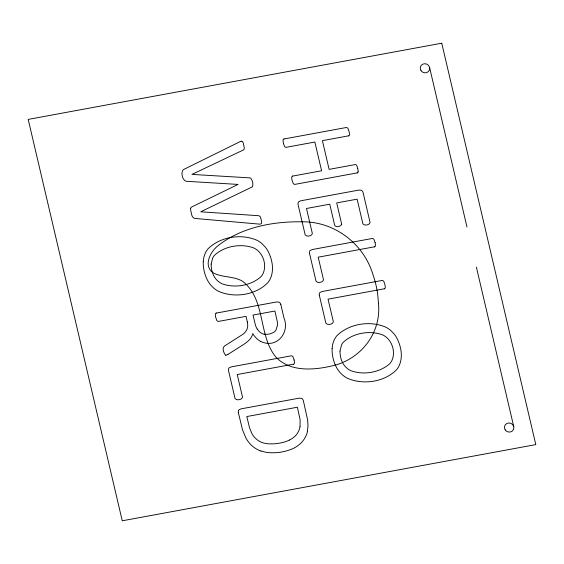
<?xml version="1.0" encoding="UTF-8"?>
<svg xmlns="http://www.w3.org/2000/svg" width="564" height="564" viewBox="0 0 564 564"><rect width="100%" height="100%" fill="white"/><g stroke="black" fill="none" stroke-linecap="round" stroke-linejoin="round"><path stroke-width="0.85" d="M300.034 426.786L300.111 419.644L297.39 407.229L246.813 416.549L249.612 428.069L252.164 434.083A18.704 17.759 22 0 0 263.91 443.135L266.934 443.656A27.996 26.579 22 0 0 268.866 443.861L273.744 443.875L280.012 443.085A36.85 34.989 22 0 0 289.551 440.04M307.338 431.397L308 426.01L307.613 419.842L303.34 400.644A3.772 3.581 22 0 0 302.057 398.677A2.228 2.115 22 0 0 301.5 398.311L299.089 398.17L241.131 408.851L238.988 409.831A2.228 2.115 22 0 0 238.628 410.352M227.969 354.396L242.647 345.097C246.919 342.341 251.713 338.971 252.742 333.627A26.466 25.126 22 0 0 256.366 338.21A17.442 16.553 22 0 0 260.716 341.424M241.244 141.24L242.344 141.444L243.105 142.706A17.223 16.356 22 0 1 243.394 143.623L244.332 148.092L243.909 149.7A3.659 3.476 22 0 1 243.063 150.13L191.957 174.403L249.457 177.85A3.913 3.715 22 0 1 250.472 178.034C252.496 180.036 253.455 184.005 252.496 186.67A3.913 3.715 22 0 1 251.643 187.199L200.721 211.796L258.996 215.744L260.307 216.752L261.47 220.672A14.897 14.149 22 0 1 261.703 222.153L261.513 223.485L260.596 224.035A11.125 10.561 22 0 1 259.017 224.091L194.834 218.423C191.52 217.894 191.612 213.537 190.851 211.014A11.217 10.653 22 0 1 190.646 208.659M284.066 138.97L346.55 127.464L347.868 128.197L349.109 131.673A11.033 10.476 22 0 1 349.433 134.775A1.382 1.311 22 0 1 348.439 135.945M348.411 135.868L322.397 140.655L329.122 169.376L355.242 164.561L356.265 164.899L357.09 166.359A13.127 12.457 22 0 1 357.611 168.023L357.766 168.622M292.758 176.074L321.593 170.758L314.86 142.043L285.786 147.38L284.573 146.577L283.41 143.319M357.097 172.915L294.612 184.428L293.294 183.695L292.032 180.106A10.533 9.997 22 0 1 291.743 177.166A1.382 1.311 22 0 1 292.737 175.996M374.411 246.828L318.209 257.184L323.51 279.8C323.285 282.465 317.553 283.481 316.037 281.232L309.495 253.292A3.772 3.581 22 0 1 309.784 251.036A2.228 2.115 22 0 1 310.137 250.508L312.28 249.528L372.55 238.424L373.869 239.157L375.109 242.633M216.379 313.069L276.55 301.98L278.961 302.128A2.228 2.115 22 0 1 279.525 302.473A3.772 3.581 22 0 1 280.83 304.447M384.253 288.803L328.044 299.16L333.345 321.776C333.007 324.533 327.282 325.456 325.865 323.158L319.33 295.268M293.428 364.175L237.225 374.531L242.527 397.148C242.308 399.805 236.478 400.877 235.047 398.529L228.512 370.64A3.772 3.581 22 0 1 228.808 368.384A2.228 2.115 22 0 1 229.153 367.855L231.296 366.875L291.567 355.771L292.885 356.504L294.126 359.98M225.501 355.123C223.823 353.191 221.603 347.939 224.564 345.993L242.823 334.36A16.046 15.235 22 0 0 245.996 331.068A11.499 10.913 22 0 0 247.603 327.049A13.973 13.261 22 0 0 247.279 321.974M260.829 450.946L265.524 452.194A34.531 32.782 22 0 0 268.922 452.659C276.593 453.202 284.439 452.053 291.581 449.184A33.946 32.226 22 0 0 296.438 446.66A27.001 25.641 22 0 0 307.5 431.439M260.723 341.417C276.339 349.144 290.199 332.866 283.939 317.863L280.801 304.454M429.578 67.426L466.971 226.982M476.376 267.124L513.762 426.68M247.335 321.959L246.024 316.355L218.148 321.473L216.844 320.592L215.688 317.257A11.033 10.476 22 0 1 215.356 314.162A1.382 1.311 22 0 1 216.357 312.992M238.346 412.615L242.52 429.86L245.967 438.129A31.936 30.322 22 0 0 247.688 440.872L248.146 441.513A25.937 24.626 22 0 0 260.808 451.017M358.091 171.823A1.382 1.311 22 0 1 357.118 172.993M357.71 168.636A11.202 10.631 22 0 1 358.119 171.823M284.03 138.871A1.431 1.361 22 0 0 283.072 140.133A11.492 10.913 22 0 0 283.466 143.298M374.44 246.905A1.382 1.311 22 0 0 375.412 245.735A11.033 10.476 22 0 0 375.053 242.647M384.274 288.881A1.382 1.311 22 0 0 385.247 287.711A11.033 10.476 22 0 0 384.888 284.623L383.746 281.196L382.385 280.4L322.114 291.503L319.971 292.483A2.228 2.115 22 0 0 319.612 293.005A3.772 3.581 22 0 0 319.302 295.275M241.237 141.219A10.314 9.792 22 0 0 239.524 141.909L183.399 169.623C180.473 172.217 182.271 180.177 186.127 181.277L238.057 184.421L192.105 206.776A2.799 2.658 22 0 0 190.54 208.631M227.863 354.277A4.879 4.632 22 0 1 225.544 355.327M257.205 329.143A19.493 18.513 22 0 1 254.984 323.25L253.003 315.072L274.901 311.032L277.185 321.085A19.557 18.57 22 0 1 277.53 324.998L276 330.06A7.6 7.212 22 0 1 275.006 331.258A10.342 9.821 22 0 1 272.736 332.852L269.867 333.902A16.405 15.581 22 0 1 268.64 334.156A12.5 11.865 22 0 1 264.389 334.17M264.34 334.367A10.787 10.244 22 0 1 257.36 329.066M293.456 364.252A1.382 1.311 22 0 0 294.429 363.082A11.033 10.476 22 0 0 294.07 359.994M238.318 412.622A3.772 3.581 22 0 1 238.642 410.359M289.522 439.976A22.017 20.903 22 0 0 296.502 434.611A19.775 18.774 22 0 0 300.006 426.779M378.437 303.27C381.631 333.465 360.093 360.34 330.8 366.177C312.632 370.308 289.558 371.796 275.718 356.885C257.917 334.981 266.095 299.357 242.562 281.26C233.369 275.796 221.73 277.855 212.572 272.461C203.139 264.932 210.732 251.241 218.338 245.432C241.822 227.207 272.99 221.335 302.135 221.807C334.431 221.405 363.794 243.747 372.945 274.548A105.764 100.413 22 0 1 377.894 296.093L378.437 303.27M211.14 264.1C211.098 270.558 213.241 277.516 218.522 281.584A17.449 16.567 22 0 0 222.223 283.861C234.821 288.359 250.663 285.736 260.794 276.903A15.989 15.179 22 0 0 263.064 273.589C266.589 265.778 263.938 255.555 257.318 250.183A18.055 17.139 22 0 0 253.666 247.899C240.821 243.225 224.268 245.96 214.292 255.492A15.616 14.826 22 0 0 212.684 258.009L211.14 264.1M339.993 351.027C339.944 357.484 342.087 364.443 347.368 368.511A17.449 16.567 22 0 0 351.069 370.788C363.667 375.286 379.516 372.663 389.639 363.829A15.989 15.179 22 0 0 391.909 360.516C395.434 352.704 392.784 342.475 386.171 337.11A18.055 17.139 22 0 0 382.512 334.826C369.674 330.151 353.113 332.887 343.145 342.411A15.616 14.826 22 0 0 341.537 344.935L339.993 351.027M341.713 224.359C340.882 226.665 335.82 227.623 334.699 225.36L329.743 204.196L306.485 208.483L312.343 233.496C312.209 236.14 306.414 237.113 305.173 234.864L298.067 204.542A3.772 3.581 22 0 1 298.363 202.286A2.228 2.115 22 0 1 298.708 201.757L300.852 200.777L358.817 190.096L361.221 190.237A2.228 2.115 22 0 1 361.785 190.59A3.772 3.581 22 0 1 363.089 192.564L370.076 222.498C369.822 225.001 364.365 226.086 362.906 223.873L357.111 199.155L336.722 202.913L341.713 224.359M203.244 261.59C203.047 268.302 204.676 275.084 207.904 280.971A27.361 25.972 22 0 0 211.535 285.948L213.671 288.021A24.372 23.138 22 0 0 218.543 291.334C234.377 298.257 255.654 295.205 267.858 282.656A22.715 21.566 22 0 0 270.6 278.115C274.294 269.275 272.144 259.003 267.822 250.79A27.495 26.106 22 0 0 265.179 246.954L262.07 243.74A24.738 23.491 22 0 0 257.219 240.398C241.413 233.327 220.228 236.619 207.904 248.95A22.243 21.122 22 0 0 205.134 253.462L203.844 257.325L203.244 261.59M332.09 348.517C331.893 355.228 333.521 362.01 336.75 367.897A27.361 25.972 22 0 0 340.381 372.874L342.517 374.947A24.372 23.138 22 0 0 347.396 378.261C363.223 385.184 384.507 382.131 396.711 369.582A22.715 21.566 22 0 0 399.446 365.042C403.14 356.201 400.99 345.929 396.668 337.716A27.495 26.106 22 0 0 394.024 333.881L390.915 330.659A24.738 23.491 22 0 0 386.072 327.317C370.266 320.253 349.074 323.546 336.75 335.876A22.243 21.122 22 0 0 333.98 340.388L332.689 344.251L332.09 348.517M441.746 43.202L28.2 119.399L122.254 520.798L535.8 444.601L441.746 43.202M505.217 429.923A4.759 4.519 22 0 0 513.395 429.69A4.759 4.519 22 0 0 508.841 422.979A4.759 4.519 22 0 0 505.217 429.923M421.04 70.669A4.759 4.519 22 0 0 429.211 70.437A4.759 4.519 22 0 0 424.664 63.725A4.759 4.519 22 0 0 421.04 70.669"/></g></svg>
